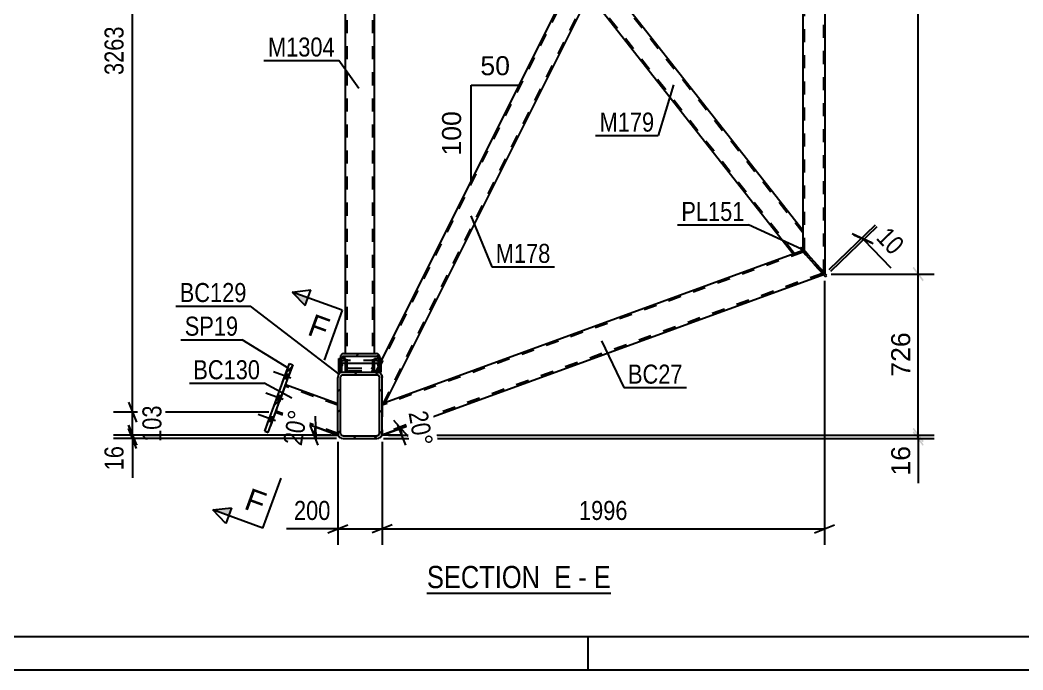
# Model space of a CAD drawing. Header units: millimetres. Extents: x -147 to 1042, y -583 to 258.
# Drawn here: x 116.6 to 267.4, y -583.3 to -485.5 of the extents above; entities that cross this region are included whole.
import ezdxf

# ---------------------------------------------------------------- set-up
doc = ezdxf.new("R2010")
doc.units = ezdxf.units.MM
doc.linetypes.add('DXK_LINE_DOT2', pattern=[3.9198, 1.9599, -1.9599])
doc.styles.add('Arial', font='arial.ttf', dxfattribs={"height": 0.2})
doc.styles.add('Arial Narrow', font='ARIALN.TTF', dxfattribs={"height": 0.2})

# ---------------------------------------------------------------- blocks, each defined once
blk = doc.blocks.new('Unknown-335478933-1131')
at = {"color": 5, "linetype": 'Continuous'}
for p, q in [((-141.98, -578.25), (1037.02, -578.25)), ((202.02, -583.25), (202.02, -578.25)), ((-146.98, -583.25), (1042.02, -583.25))]:
    blk.add_line(p, q, dxfattribs=at)
blk = doc.blocks.new('Unknown-335478933-17 - 2621')
at = {"color": 6, "linetype": 'Continuous'}
blk.add_line((177.78, -571.7), (205.43, -571.7), dxfattribs=at)
at = {"color": 0, "linetype": 'Continuous'}
for points in [[(195.89, -570.95), (195.89, -567.45), (177.78, -567.45), (177.78, -570.95)], [(199.5, -570.95), (199.5, -567.45), (196.94, -567.45), (196.94, -570.95)], [(201.82, -570.95), (201.82, -567.45), (200.55, -567.45), (200.55, -570.95)], [(205.43, -570.95), (205.43, -567.45), (202.87, -567.45), (202.87, -570.95)]]:
    blk.add_wipeout(points, dxfattribs=at)
at = {"color": 7, "linetype": 'Continuous', "style": 'Arial Narrow'}
for s, p in [('SECTION ', (177.78, -570.95)), ('E', (196.94, -570.95)), ('E', (202.87, -570.95)), ('-', (200.55, -570.95))]:
    blk.add_text(s, height=3.34, dxfattribs=at).set_placement(p)
blk = doc.blocks.new('Part-335478933-2703 - 2621')
at = {"color": 7, "linetype": 'DXK_LINE_DOT2'}
for p, q in [((165.51, -442.12), (169.91, -442.12)), ((165.51, -444.92), (165.51, -442.12)), ((165.78, -538.46), (165.78, -442.12)), ((169.64, -538.46), (169.64, -442.12)), ((169.91, -444.92), (169.91, -442.12)), ((165.51, -538.46), (165.51, -535.66)), ((169.91, -538.46), (169.91, -535.66)), ((165.51, -538.46), (169.91, -538.46))]:
    blk.add_line(p, q, dxfattribs=at)
at = {"color": 2, "linetype": 'Continuous'}
for p, q in [((165.51, -535.66), (165.51, -444.92)), ((169.91, -535.66), (169.91, -444.92))]:
    blk.add_line(p, q, dxfattribs=at)
blk = doc.blocks.new('Part-335478933-2639 - 2621')
at = {"color": 7, "linetype": 'DXK_LINE_DOT2'}
for p, q in [((169.91, -537.12), (169.91, -536.4)), ((169.91, -536.4), (170.7, -536.4)), ((170.24, -538.46), (169.91, -538.46)), ((170.71, -538.46), (170.44, -538.46))]:
    blk.add_line(p, q, dxfattribs=at)
at = {"color": 2, "linetype": 'Continuous'}
for p, q in [((169.91, -538.46), (169.91, -537.12)), ((170.91, -536.4), (170.7, -536.4)), ((170.91, -538.46), (170.91, -536.4)), ((170.44, -538.46), (170.24, -538.46)), ((170.91, -538.46), (170.71, -538.46))]:
    blk.add_line(p, q, dxfattribs=at)
blk = doc.blocks.new('Part-335478933-2625 - 2621')
at = {"color": 2, "linetype": 'Continuous'}
for p, q in [((164.51, -538.46), (164.51, -536.4)), ((164.51, -536.4), (164.72, -536.4)), ((165.51, -538.46), (165.51, -537.12)), ((164.51, -538.46), (164.71, -538.46)), ((164.98, -538.46), (165.18, -538.46))]:
    blk.add_line(p, q, dxfattribs=at)
at = {"color": 7, "linetype": 'DXK_LINE_DOT2'}
for p, q in [((165.51, -536.4), (164.72, -536.4)), ((165.51, -537.12), (165.51, -536.4)), ((164.71, -538.46), (164.98, -538.46)), ((165.18, -538.46), (165.51, -538.46))]:
    blk.add_line(p, q, dxfattribs=at)
blk = doc.blocks.new('Part-335478933-2662 - 2621')
at = {"linetype": 'Continuous'}
h = blk.add_hatch(dxfattribs=at)
h.set_pattern_fill('', scale=0.7, style=0, pattern_type=0)
h.set_pattern_definition([(45, (164.3764, -547.656), (-1.57154, 1.57154), [])])
h.paths.add_polyline_path([(164.38, -539.26), (164.38, -547.66), (164.44, -547.96), (164.61, -548.22), (164.87, -548.4), (165.18, -548.46), (170.24, -548.46), (170.55, -548.4), (170.81, -548.22), (170.98, -547.96), (171.04, -547.66), (171.04, -539.26), (170.98, -538.95), (170.81, -538.69), (170.55, -538.52), (170.24, -538.46), (165.18, -538.46), (164.87, -538.52), (164.61, -538.69), (164.44, -538.95)])
h.paths.add_polyline_path([(164.89, -538.97), (165.02, -538.89), (165.18, -538.86), (170.24, -538.86), (170.4, -538.89), (170.53, -538.97), (170.61, -539.1), (170.64, -539.26), (170.64, -547.66), (170.61, -547.81), (170.53, -547.94), (170.4, -548.03), (170.24, -548.06), (165.18, -548.06), (165.02, -548.03), (164.89, -547.94), (164.81, -547.81), (164.78, -547.66), (164.78, -539.26), (164.81, -539.1)])
at = {"color": 2, "linetype": 'Continuous'}
for p, q in [((165.18, -538.46), (164.87, -538.52)), ((165.18, -538.46), (170.24, -538.46)), ((170.55, -538.52), (170.24, -538.46)), ((164.44, -538.95), (164.38, -539.26)), ((164.38, -547.66), (164.38, -539.26)), ((164.78, -539.26), (164.81, -539.1)), ((164.78, -547.66), (164.78, -539.26)), ((165.02, -538.89), (165.18, -538.86)), ((165.18, -538.86), (170.24, -538.86)), ((170.24, -538.86), (170.4, -538.89)), ((170.61, -539.1), (170.64, -539.26)), ((170.64, -547.66), (170.64, -539.26)), ((171.04, -539.26), (170.98, -538.95)), ((171.04, -547.66), (171.04, -539.26)), ((164.38, -547.66), (164.44, -547.96)), ((164.81, -547.81), (164.78, -547.66)), ((170.64, -547.66), (170.61, -547.81)), ((170.98, -547.96), (171.04, -547.66)), ((164.87, -548.4), (165.18, -548.46)), ((165.18, -548.06), (165.02, -548.03)), ((165.18, -548.06), (170.24, -548.06)), ((165.18, -548.46), (170.24, -548.46)), ((170.4, -548.03), (170.24, -548.06)), ((170.24, -548.46), (170.55, -548.4))]:
    blk.add_line(p, q, dxfattribs=at)
for centre, radius, start, end in [((165.18, -539.26), 0.8, 112.5, 157.5), ((170.24, -539.26), 0.8, 22.5, 67.5), ((165.18, -539.26), 0.4, 112.5, 157.5), ((170.24, -539.26), 0.4, 22.5, 67.5), ((165.18, -547.66), 0.8, 202.5, 247.5), ((165.18, -547.66), 0.4, 202.5, 247.5), ((170.24, -547.66), 0.4, 292.5, 337.5), ((170.24, -547.66), 0.8, 292.5, 337.5)]:
    blk.add_arc(centre, radius, start, end, dxfattribs=at)
blk = doc.blocks.new('Bolt-335478933-2795 - 2621')
at = {"linetype": 'Continuous'}
for points in [[(156.78, -539.58), (157.03, -538.89), (156.52, -538.71), (156.27, -539.4)], [(156.78, -539.58), (157.03, -538.89), (156.52, -538.71), (156.27, -539.4)], [(155.61, -542.79), (155.86, -542.1), (155.36, -541.92), (155.11, -542.61)], [(154.44, -546), (154.69, -545.31), (154.19, -545.13), (153.94, -545.82)], [(154.44, -546), (154.69, -545.31), (154.19, -545.13), (153.94, -545.82)]]:
    blk.add_hatch(color=1, dxfattribs=at).paths.add_polyline_path(points)
at = {"color": 1, "linetype": 'Continuous'}
for p, q in [((157.31, -539.38), (154.71, -538.44)), ((157.31, -539.38), (154.71, -538.44)), ((156.78, -539.58), (156.27, -539.4)), ((156.78, -539.58), (156.27, -539.4)), ((157.03, -538.89), (156.52, -538.71)), ((157.03, -538.89), (156.52, -538.71)), ((156.14, -542.59), (153.54, -541.65)), ((155.61, -542.79), (155.11, -542.61)), ((155.86, -542.1), (155.36, -541.92)), ((154.97, -545.8), (152.37, -544.86)), ((154.97, -545.8), (152.37, -544.86)), ((154.44, -546), (153.94, -545.82)), ((154.44, -546), (153.94, -545.82)), ((154.69, -545.31), (154.19, -545.13)), ((154.69, -545.31), (154.19, -545.13))]:
    blk.add_line(p, q, dxfattribs=at)
blk = doc.blocks.new('Part-335478933-2682 - 2621')
at = {"color": 7, "linetype": 'DXK_LINE_DOT2'}
for p, q in [((156.48, -540.38), (154.98, -544.51)), ((164.38, -543.46), (156.42, -540.57)), ((164.38, -547.72), (155.05, -544.32)), ((164.38, -543.28), (164.38, -543.25)), ((164.38, -547.67), (164.38, -543.25))]:
    blk.add_line(p, q, dxfattribs=at)
at = {"color": 2, "linetype": 'Continuous'}
for p, q in [((164.38, -543.25), (156.48, -540.38)), ((154.98, -544.51), (164.38, -547.93)), ((164.38, -547.67), (164.38, -547.66)), ((164.38, -547.93), (164.38, -547.67))]:
    blk.add_line(p, q, dxfattribs=at)
blk = doc.blocks.new('Part-335478933-2685 - 2621')
at = {"color": 7, "linetype": 'DXK_LINE_DOT2'}
for p, q in [((165.51, -538.46), (165.51, -527.87)), ((165.78, -538.46), (165.78, -527.87)), ((169.64, -538.46), (169.64, -527.87)), ((169.91, -538.46), (169.91, -527.87)), ((165.51, -538.46), (169.91, -538.46)), ((165.55, -538.37), (165.54, -538.46)), ((165.83, -538.46), (165.85, -538.39)), ((166.04, -537.89), (165.84, -537.95)), ((165.85, -538.39), (165.94, -538.31)), ((165.94, -538.31), (166.04, -538.28)), ((166.04, -537.89), (169.38, -537.89)), ((166.04, -538.28), (169.38, -538.28)), ((169.58, -537.95), (169.38, -537.89)), ((169.38, -538.28), (169.48, -538.31)), ((169.48, -538.31), (169.56, -538.39)), ((169.56, -538.39), (169.59, -538.46)), ((169.88, -538.46), (169.87, -538.37))]:
    blk.add_line(p, q, dxfattribs=at)
for centre, start, end in [((166.24, -538.53), 124.245, 166.5741), ((169.18, -538.53), 13.4259, 55.755)]:
    blk.add_arc(centre, 0.704, start, end, dxfattribs=at)
blk = doc.blocks.new('Part-335478933-2715 - 2621')
at = {"linetype": 'Continuous'}
h = blk.add_hatch(dxfattribs=at)
h.set_pattern_fill('', scale=0.7, style=0, pattern_type=0)
h.set_pattern_definition([(45, (164.7097, -538.456), (-1.57154, 1.57154), [])])
h.paths.add_polyline_path([(164.71, -536.44), (164.71, -538.46), (164.98, -538.46), (164.98, -536.44), (165, -536.29), (165.05, -536.16), (165.14, -536.08), (165.24, -536.05), (170.18, -536.05), (170.28, -536.08), (170.36, -536.16), (170.42, -536.29), (170.44, -536.44), (170.44, -538.46), (170.71, -538.46), (170.71, -536.44), (170.67, -536.14), (170.55, -535.89), (170.38, -535.72), (170.18, -535.66), (165.24, -535.66), (165.04, -535.72), (164.87, -535.89), (164.75, -536.14)])
at = {"color": 2, "linetype": 'Continuous'}
for p, q in [((164.75, -536.14), (164.71, -536.44)), ((164.71, -536.44), (164.71, -538.46)), ((164.98, -536.44), (165, -536.29)), ((164.98, -538.46), (164.98, -536.44)), ((165.24, -535.66), (165.04, -535.72)), ((165.14, -536.08), (165.24, -536.05)), ((165.24, -537.12), (165.14, -537.15)), ((165.24, -535.66), (170.18, -535.66)), ((165.24, -536.05), (170.18, -536.05)), ((165.24, -537.12), (170.18, -537.12)), ((170.38, -535.72), (170.18, -535.66)), ((170.18, -536.05), (170.28, -536.08)), ((170.28, -537.15), (170.18, -537.12)), ((170.42, -536.29), (170.44, -536.44)), ((170.44, -536.44), (170.44, -538.46)), ((170.71, -536.44), (170.67, -536.14)), ((170.71, -538.46), (170.71, -536.44)), ((164.71, -538.46), (164.98, -538.46)), ((165, -537.36), (164.98, -537.51)), ((170.44, -537.51), (170.42, -537.36)), ((170.44, -538.46), (170.71, -538.46))]:
    blk.add_line(p, q, dxfattribs=at)
at = {"color": 7, "linetype": 'DXK_LINE_DOT2'}
for p, q in [((164.71, -536.44), (164.71, -538.46)), ((164.98, -538.46), (164.98, -536.44)), ((165.04, -536.79), (165.24, -536.73)), ((170.18, -536.73), (165.24, -536.73)), ((170.18, -536.73), (170.38, -536.79)), ((170.44, -536.44), (170.44, -538.46)), ((170.71, -538.46), (170.71, -536.44)), ((164.71, -537.51), (164.75, -537.21)), ((164.71, -538.46), (164.98, -538.46)), ((170.44, -538.46), (170.71, -538.46)), ((170.67, -537.21), (170.71, -537.51))]:
    blk.add_line(p, q, dxfattribs=at)
at = {"color": 2, "linetype": 'Continuous'}
for centre, radius, start, end in [((165.44, -536.3), 0.709, 124.4664, 166.7051), ((165.34, -536.37), 0.354, 124.4664, 166.7051), ((170.08, -536.37), 0.354, 13.2949, 55.5336), ((169.98, -536.3), 0.709, 13.2949, 55.5336), ((165.34, -537.44), 0.354, 124.4664, 166.7051), ((170.08, -537.44), 0.354, 13.2949, 55.5336)]:
    blk.add_arc(centre, radius, start, end, dxfattribs=at)
at = {"color": 7, "linetype": 'DXK_LINE_DOT2'}
for centre, start, end in [((165.44, -537.37), 124.4664, 166.7051), ((169.98, -537.37), 13.2949, 55.5336)]:
    blk.add_arc(centre, 0.709, start, end, dxfattribs=at)
blk = doc.blocks.new('Part-335478933-2739 - 2621')
at = {"color": 2, "linetype": 'Continuous'}
for p, q in [((234.15, -519.75), (233.96, -519.93)), ((237.73, -524.14), (233.96, -519.93)), ((237.93, -523.96), (234.15, -519.75)), ((237.73, -524.14), (237.93, -523.96))]:
    blk.add_line(p, q, dxfattribs=at)
blk = doc.blocks.new('Part-335478933-2762 - 2621')
at = {"linetype": 'Continuous'}
h = blk.add_hatch(dxfattribs=at)
h.set_pattern_fill('', scale=0.7, style=0, pattern_type=0)
h.set_pattern_definition([(45, (153.8793, -547.5353), (-1.57154, 1.57154), [])])
h.paths.add_polyline_path([(153.38, -547.35), (153.88, -547.54), (157.58, -537.36), (157.08, -537.17)])
at = {"color": 7, "linetype": 'DXK_LINE_DOT2'}
for p, q in [((153.38, -547.35), (157.08, -537.17)), ((157.58, -537.36), (153.88, -547.54)), ((157.08, -537.17), (157.58, -537.36)), ((153.88, -547.54), (153.38, -547.35))]:
    blk.add_line(p, q, dxfattribs=at)
at = {"color": 2, "linetype": 'Continuous'}
for p, q in [((153.38, -547.35), (157.08, -537.17)), ((153.88, -547.54), (157.58, -537.36)), ((157.08, -537.17), (157.58, -537.36)), ((153.38, -547.35), (153.88, -547.54))]:
    blk.add_line(p, q, dxfattribs=at)
blk = doc.blocks.new('Part-335478933-2786 - 2621')
at = {"color": 2, "linetype": 'Continuous'}
for p, q in [((234.24, -520.25), (171.04, -543.25)), ((171.04, -547.93), (237.41, -523.78)), ((171.04, -547.9), (171.04, -547.66)), ((171.04, -547.9), (171.04, -547.93))]:
    blk.add_line(p, q, dxfattribs=at)
at = {"color": 7, "linetype": 'DXK_LINE_DOT2'}
for p, q in [((234.39, -520.41), (171.04, -543.46)), ((237.41, -523.78), (234.24, -520.25)), ((237.26, -523.62), (171.04, -547.72)), ((171.04, -543.28), (171.04, -543.25)), ((171.04, -543.25), (171.04, -547.66))]:
    blk.add_line(p, q, dxfattribs=at)
blk = doc.blocks.new('Part-335478933-2821 - 2621')
at = {"color": 2, "linetype": 'Continuous'}
for p, q in [((237.31, -408.51), (234.38, -412.7)), ((237.71, -407.94), (237.31, -408.51)), ((237.71, -523.72), (237.71, -407.94)), ((234.38, -517.24), (234.38, -417.38))]:
    blk.add_line(p, q, dxfattribs=at)
at = {"color": 7, "linetype": 'DXK_LINE_DOT2'}
for p, q in [((237.51, -523.49), (237.51, -408.22)), ((237.71, -407.94), (237.59, -408.11)), ((234.38, -412.7), (234.38, -417.38)), ((234.58, -520.22), (234.58, -412.41)), ((234.38, -520), (234.38, -517.24)), ((237.71, -523.72), (234.38, -520))]:
    blk.add_line(p, q, dxfattribs=at)
blk = doc.blocks.new('Part-335478933-2836 - 2621')
at = {"color": 7, "linetype": 'DXK_LINE_DOT2'}
for p, q in [((170.3, -538.47), (232.95, -413.22)), ((171.22, -543.19), (234.38, -416.93)), ((201.56, -475.53), (199.91, -478.82)), ((203.84, -478.42), (202.19, -481.72)), ((170.08, -538.46), (170.91, -536.81)), ((170.24, -538.46), (170.08, -538.46)), ((170.22, -538.46), (170.24, -538.46)), ((170.51, -538.51), (170.24, -538.46)), ((170.55, -538.52), (170.51, -538.51)), ((170.51, -538.51), (170.55, -538.52)), ((170.51, -538.51), (170.55, -538.52)), ((170.55, -538.52), (170.51, -538.51)), ((171.04, -539.26), (170.98, -538.95)), ((170.98, -538.95), (171.04, -539.26)), ((170.98, -538.95), (171.04, -539.26)), ((171.04, -539.26), (170.98, -538.95)), ((171.04, -543.25), (171.04, -539.26)), ((171.04, -543.25), (171.5, -543.09))]:
    blk.add_line(p, q, dxfattribs=at)
at = {"color": 2, "linetype": 'Continuous'}
for p, q in [((232.68, -413.32), (201.56, -475.53)), ((234.38, -412.7), (232.68, -413.32)), ((234.38, -412.7), (234.38, -417.38)), ((234.38, -417.38), (203.84, -478.42)), ((170.91, -536.81), (199.91, -478.82)), ((171.5, -543.09), (202.19, -481.72))]:
    blk.add_line(p, q, dxfattribs=at)
at = {"color": 7, "linetype": 'DXK_LINE_DOT2'}
blk.add_arc((170.24, -539.26), 0.8, 22.5, 67.5, dxfattribs=at)
blk.add_arc((170.24, -539.26), 0.8, 22.5, 67.5, dxfattribs=at)
blk.add_arc((170.24, -539.26), 0.8, 22.5, 67.5, dxfattribs=at)
blk.add_arc((170.24, -539.26), 0.8, 22.5, 67.5, dxfattribs=at)
blk = doc.blocks.new('Part-335478933-2851 - 2621')
at = {"color": 2, "linetype": 'Continuous'}
for p, q in [((202.39, -481.32), (203.84, -478.42)), ((234.38, -517.24), (203.84, -478.42)), ((202.19, -481.72), (202.39, -481.32)), ((232.89, -520.74), (202.19, -481.72)), ((234.38, -520), (234.38, -517.24))]:
    blk.add_line(p, q, dxfattribs=at)
at = {"color": 7, "linetype": 'DXK_LINE_DOT2'}
for p, q in [((234.38, -517.57), (203.74, -478.62)), ((202.21, -481.69), (202.39, -481.32)), ((233.08, -520.67), (202.29, -481.52)), ((234.24, -520.25), (232.89, -520.74)), ((234.15, -519.75), (233.96, -519.93)), ((234.24, -520.25), (233.96, -519.93)), ((234.38, -520), (234.15, -519.75))]:
    blk.add_line(p, q, dxfattribs=at)
blk = doc.blocks.new('StraightDimension-335478933-2923 - 2621')
at = {"color": 7, "linetype": 'Continuous'}
for p, q in [((238.29, -523.03), (245.28, -516.31)), ((238.52, -523.27), (245.51, -516.55)), ((241.75, -517.62), (244.7, -518.95)), ((244.93, -519.19), (241.98, -517.86)), ((243.22, -518.29), (243.45, -518.53))]:
    blk.add_line(p, q, dxfattribs=at)
at = {"color": 0}
blk.add_wipeout([(247.72, -521.89), (250.75, -518.98), (247.39, -515.48), (244.36, -518.39)], dxfattribs=at)
at = {"color": 7, "linetype": 'Continuous'}
blk.add_line((243.45, -518.53), (247.55, -522.79), dxfattribs=at)
blk.add_line((243.45, -518.53), (247.55, -522.79), dxfattribs=at)
at = {"color": 3, "style": 'Arial Narrow'}
blk.add_text('10', height=2.863, rotation=-46.146, dxfattribs=at).set_placement((245.21, -518.4))
blk = doc.blocks.new('StraightDimension-335478933-2890 - 2621')
at = {"color": 7, "linetype": 'Continuous'}
for p, q in [((237.57, -524.72), (237.57, -564.45)), ((171.04, -548.93), (171.04, -564.45)), ((172.54, -561.45), (169.54, -562.65)), ((171.04, -562.05), (237.57, -562.05)), ((236.07, -562.65), (239.07, -561.45))]:
    blk.add_line(p, q, dxfattribs=at)
at = {"color": 0}
blk.add_wipeout([(208.56, -561.3), (208.56, -557.1), (200.05, -557.1), (200.05, -561.3)], dxfattribs=at)
at = {"color": 3, "style": 'Arial Narrow'}
blk.add_text('1996', height=2.863, dxfattribs=at).set_placement((200.65, -560.7))
blk = doc.blocks.new('StraightDimension-335478933-2901 - 2621')
at = {"color": 7, "linetype": 'Continuous'}
for p, q in [((164.38, -548.93), (164.38, -564.45)), ((171.04, -548.93), (171.04, -564.45)), ((162.88, -562.65), (165.88, -561.45)), ((164.38, -562.05), (171.04, -562.05)), ((172.54, -561.45), (169.54, -562.65))]:
    blk.add_line(p, q, dxfattribs=at)
at = {"color": 0}
blk.add_wipeout([(163.85, -561.3), (163.85, -557.1), (157.17, -557.1), (157.17, -561.3)], dxfattribs=at)
at = {"color": 7, "linetype": 'Continuous'}
blk.add_line((164.38, -562.05), (156.64, -562.05), dxfattribs=at)
blk.add_line((164.38, -562.05), (156.64, -562.05), dxfattribs=at)
at = {"color": 3, "style": 'Arial Narrow'}
blk.add_text('200', height=2.863, dxfattribs=at).set_placement((157.77, -560.7))
blk = doc.blocks.new('AngleDimension-335478933-2933 - 2621')
at = {"color": 7, "linetype": 'Continuous'}
for p, q in [((184.41, -495.32), (191.66, -495.32)), ((184.41, -509.81), (191.66, -495.32)), ((184.41, -509.81), (184.41, -495.32)), ((191.73, -495.18), (191.66, -495.32))]:
    blk.add_line(p, q, dxfattribs=at)
at = {"color": 0}
for points in [[(190.86, -494.42), (190.86, -490.22), (185.21, -490.22), (185.21, -494.42)], [(183.51, -498.63), (179.31, -498.63), (179.31, -506.5), (183.51, -506.5)]]:
    blk.add_wipeout(points, dxfattribs=at)
at = {"color": 3, "style": 'Arial'}
blk.add_text('50', height=2.865, dxfattribs=at).set_placement((185.81, -493.82))
blk.add_text('100', height=2.865, rotation=90.0002, dxfattribs=at).set_placement((182.91, -505.9))
blk = doc.blocks.new('StraightDimension-335478933-2935 - 2621')
at = {"linetype": 'Continuous'}
for points in [[(252.51, -548.83), (252.36, -549.03), (250.86, -547.03), (251.01, -546.83)], [(250.86, -547.56), (251.01, -547.36), (252.51, -549.36), (252.36, -549.56)]]:
    blk.add_hatch(color=7, dxfattribs=at).paths.add_polyline_path(points)
at = {"color": 7, "linetype": 'Continuous'}
for p, q in [((171.24, -548.46), (254.08, -548.46)), ((172.04, -547.93), (254.08, -547.93)), ((251.68, -548.46), (251.68, -547.93))]:
    blk.add_line(p, q, dxfattribs=at)
at = {"color": 0}
blk.add_wipeout([(251.08, -548.98), (246.88, -548.98), (246.88, -554.63), (251.08, -554.63)], dxfattribs=at)
at = {"color": 7, "linetype": 'Continuous'}
blk.add_line((251.68, -548.46), (251.68, -555.15), dxfattribs=at)
blk.add_line((251.68, -548.46), (251.68, -555.15), dxfattribs=at)
at = {"color": 3, "style": 'Arial'}
blk.add_text('16', height=2.865, rotation=90.0002, dxfattribs=at).set_placement((250.48, -554.03))
blk = doc.blocks.new('StraightDimension-335478933-2955 - 2621')
at = {"linetype": 'Continuous'}
for points in [[(250.86, -522.82), (251.01, -522.62), (252.51, -524.62), (252.36, -524.82)], [(252.51, -548.83), (252.36, -549.03), (250.86, -547.03), (251.01, -546.83)]]:
    blk.add_hatch(color=7, dxfattribs=at).paths.add_polyline_path(points)
at = {"color": 7, "linetype": 'Continuous'}
for p, q in [((238.57, -523.72), (254.08, -523.72)), ((251.68, -547.93), (251.68, -523.72)), ((172.04, -547.93), (254.08, -547.93))]:
    blk.add_line(p, q, dxfattribs=at)
at = {"color": 0}
blk.add_wipeout([(251.08, -531.89), (246.88, -531.89), (246.88, -539.76), (251.08, -539.76)], dxfattribs=at)
at = {"color": 3, "style": 'Arial'}
blk.add_text('726', height=2.865, rotation=90.0002, dxfattribs=at).set_placement((250.48, -539.16))
blk = doc.blocks.new('StraightDimension-335478933-2966 - 2621')
at = {"linetype": 'Continuous'}
for points in [[(250.86, -407.04), (251.01, -406.84), (252.51, -408.84), (252.36, -409.04)], [(252.51, -524.62), (252.36, -524.82), (250.86, -522.82), (251.01, -522.62)]]:
    blk.add_hatch(color=7, dxfattribs=at).paths.add_polyline_path(points)
at = {"color": 7, "linetype": 'Continuous'}
for p, q in [((238.71, -407.94), (254.08, -407.94)), ((251.68, -523.72), (251.68, -407.94)), ((238.57, -523.72), (254.08, -523.72))]:
    blk.add_line(p, q, dxfattribs=at)
at = {"color": 0}
blk.add_wipeout([(251.08, -460.78), (246.88, -460.78), (246.88, -470.88), (251.08, -470.88)], dxfattribs=at)
at = {"color": 3, "style": 'Arial'}
blk.add_text('3473', height=2.865, rotation=90.0002, dxfattribs=at).set_placement((250.48, -470.28))
blk = doc.blocks.new('AngleDimension-335478933-3011 - 2621')
at = {"color": 7, "linetype": 'Continuous'}
for p, q in [((172.76, -545.71), (174.91, -548.12)), ((173.83, -546.92), (170.98, -547.95)), ((174.62, -549.45), (173.42, -546.45)), ((174.02, -547.95), (170.98, -547.95)), ((171.98, -547.95), (174.02, -547.95))]:
    blk.add_line(p, q, dxfattribs=at)
blk.add_arc((170.98, -547.95), 3.03, 0, 20, dxfattribs=at)
at = {"color": 0}
blk.add_wipeout([(175.42, -550.45), (179.55, -549.72), (178.43, -543.36), (174.3, -544.09)], dxfattribs=at)
at = {"color": 3, "style": 'Arial Narrow'}
blk.add_text('20°', height=2.863, rotation=-80.0021, dxfattribs=at).set_placement((174.99, -544.58))
blk = doc.blocks.new('AngleDimension-335478933-3014 - 2621')
at = {"color": 7, "linetype": 'Continuous'}
for p, q in [((160.96, -545.09), (161.06, -548.32)), ((161.39, -549.43), (160.19, -546.43)), ((163.44, -547.59), (161.01, -546.71)), ((161.01, -546.71), (164.38, -547.93)), ((160.79, -547.93), (164.38, -547.93))]:
    blk.add_line(p, q, dxfattribs=at)
blk.add_arc((164.38, -547.93), 3.58, 160, 180, dxfattribs=at)
at = {"color": 0}
blk.add_wipeout([(160.52, -543.97), (156.39, -543.25), (155.27, -549.61), (159.4, -550.33)], dxfattribs=at)
at = {"color": 3, "style": 'Arial Narrow'}
blk.add_text('20°', height=2.863, rotation=80.0021, dxfattribs=at).set_placement((158.92, -549.64))
blk = doc.blocks.new('StraightDimension-335478933-12433 - 2621')
at = {"color": 7, "linetype": 'Continuous'}
for p, q in [((134.08, -437.25), (132.88, -434.25)), ((163.38, -435.75), (130.63, -435.75)), ((133.48, -544.51), (133.48, -435.75)), ((132.88, -543.01), (134.08, -546.01)), ((153.98, -544.51), (130.63, -544.51))]:
    blk.add_line(p, q, dxfattribs=at)
at = {"color": 0}
blk.add_wipeout([(132.73, -485.88), (128.53, -485.88), (128.53, -494.39), (132.73, -494.39)], dxfattribs=at)
at = {"color": 3, "style": 'Arial Narrow'}
blk.add_text('3263', height=2.863, rotation=90.0002, dxfattribs=at).set_placement((132.13, -493.79))
blk = doc.blocks.new('StraightDimension-335478933-12434 - 2621')
at = {"color": 7, "linetype": 'Continuous'}
for p, q in [((132.88, -543.01), (134.08, -546.01)), ((153.98, -544.51), (131.08, -544.51)), ((133.48, -547.93), (133.48, -544.51)), ((134.08, -549.43), (132.88, -546.43)), ((163.38, -547.93), (131.08, -547.93))]:
    blk.add_line(p, q, dxfattribs=at)
at = {"color": 0}
blk.add_wipeout([(138.43, -542.88), (134.23, -542.88), (134.23, -549.56), (138.43, -549.56)], dxfattribs=at)
at = {"color": 3, "style": 'Arial Narrow'}
blk.add_text('103', height=2.863, rotation=90.0002, dxfattribs=at).set_placement((137.83, -548.96))
blk = doc.blocks.new('StraightDimension-335478933-12435 - 2621')
at = {"color": 7, "linetype": 'Continuous'}
for p, q in [((132.88, -546.43), (134.08, -549.43)), ((134.08, -549.96), (132.88, -546.96)), ((163.38, -547.93), (130.63, -547.93)), ((164.18, -548.46), (130.63, -548.46)), ((133.48, -548.46), (133.48, -547.93))]:
    blk.add_line(p, q, dxfattribs=at)
at = {"color": 0}
blk.add_wipeout([(132.73, -548.98), (128.53, -548.98), (128.53, -553.84), (132.73, -553.84)], dxfattribs=at)
at = {"color": 7, "linetype": 'Continuous'}
blk.add_line((133.48, -548.46), (133.48, -554.36), dxfattribs=at)
blk.add_line((133.48, -548.46), (133.48, -554.36), dxfattribs=at)
at = {"color": 3, "style": 'Arial Narrow'}
blk.add_text('16', height=2.863, rotation=90.0002, dxfattribs=at).set_placement((132.13, -553.24))
blk = doc.blocks.new('SectionMark-335478933-3098 - 2621')
at = {"linetype": 'Continuous'}
for points in [[(159.86, -527.29), (159.43, -528.46), (157.51, -526.43)], [(148.36, -558.88), (147.93, -560.05), (145.58, -559.2)]]:
    blk.add_hatch(color=6, dxfattribs=at).paths.add_polyline_path(points)
at = {"color": 6, "linetype": 'Continuous'}
for p, q in [((157.51, -526.43), (160.29, -526.11)), ((157.51, -526.43), (159.43, -528.46)), ((159.43, -528.46), (160.29, -526.11)), ((145.58, -559.2), (148.36, -558.88)), ((147.5, -561.23), (145.58, -559.2)), ((148.36, -558.88), (147.5, -561.23))]:
    blk.add_line(p, q, dxfattribs=at)
at = {"color": 0, "linetype": 'Continuous'}
for points in [[(162.29, -533.76), (163.49, -530.47), (160.81, -529.49), (159.61, -532.78)], [(152.76, -559.95), (153.96, -556.66), (151.28, -555.68), (150.08, -558.97)]]:
    blk.add_wipeout(points, dxfattribs=at)
at = {"color": 6, "linetype": 'Continuous'}
for p, q in [((165.03, -529.17), (157.51, -526.43)), ((165.03, -529.17), (162.29, -536.68)), ((153.1, -561.93), (155.84, -554.42)), ((153.1, -561.93), (145.58, -559.2))]:
    blk.add_line(p, q, dxfattribs=at)
at = {"color": 3, "linetype": 'Continuous', "style": 'Arial'}
for p in [(159.61, -532.78), (150.08, -558.97)]:
    blk.add_text('F', height=3.34, rotation=-20.002, dxfattribs=at).set_placement(p)
blk = doc.blocks.new('Mark-335478933-2678 - 2621')
at = {"color": 0}
blk.add_wipeout([(152.68, -539.54), (152.68, -536.54), (142.63, -536.54), (142.63, -539.54)], dxfattribs=at)
blk.add_wipeout([(152.68, -539.54), (152.68, -536.54), (142.63, -536.54), (142.63, -539.54)], dxfattribs=at)
at = {"color": 30, "linetype": 'Continuous'}
for p in [(142.03, -540.14), (157.44, -542.36)]:
    blk.add_line(p, (153.28, -540.14), dxfattribs=at)
at = {"color": 3, "style": 'Arial Narrow'}
blk.add_text('BC130', height=2.863, dxfattribs=at).set_placement((142.63, -539.54))
blk = doc.blocks.new('Mark-335478933-2699 - 2621')
at = {"color": 0}
blk.add_wipeout([(163.92, -491.01), (163.92, -488.01), (153.86, -488.01), (153.86, -491.01)], dxfattribs=at)
blk.add_wipeout([(163.92, -491.01), (163.92, -488.01), (153.86, -488.01), (153.86, -491.01)], dxfattribs=at)
at = {"color": 30, "linetype": 'Continuous'}
for p in [(153.26, -491.61), (167.54, -495.8)]:
    blk.add_line(p, (164.52, -491.61), dxfattribs=at)
at = {"color": 3, "style": 'Arial Narrow'}
blk.add_text('M1304', height=2.863, dxfattribs=at).set_placement((153.86, -491.01))
blk = doc.blocks.new('Mark-335478933-2735 - 2621')
at = {"color": 0}
blk.add_wipeout([(225.55, -515.73), (225.55, -512.73), (216.05, -512.73), (216.05, -515.73)], dxfattribs=at)
blk.add_wipeout([(225.55, -515.73), (225.55, -512.73), (216.05, -512.73), (216.05, -515.73)], dxfattribs=at)
at = {"color": 30, "linetype": 'Continuous'}
for p in [(215.45, -516.33), (234.13, -520)]:
    blk.add_line(p, (226.15, -516.33), dxfattribs=at)
at = {"color": 3, "style": 'Arial Narrow'}
blk.add_text('PL151', height=2.863, dxfattribs=at).set_placement((216.05, -515.73))
blk = doc.blocks.new('Mark-335478933-2758 - 2621')
at = {"color": 0}
blk.add_wipeout([(149.38, -532.99), (149.38, -529.99), (141.34, -529.99), (141.34, -532.99)], dxfattribs=at)
blk.add_wipeout([(149.38, -532.99), (149.38, -529.99), (141.34, -529.99), (141.34, -532.99)], dxfattribs=at)
at = {"color": 30, "linetype": 'Continuous'}
for p in [(140.74, -533.59), (156.98, -537.94)]:
    blk.add_line(p, (149.98, -533.59), dxfattribs=at)
at = {"color": 3, "style": 'Arial Narrow'}
blk.add_text('SP19', height=2.863, dxfattribs=at).set_placement((141.34, -532.99))
blk = doc.blocks.new('Mark-335478933-2782 - 2621')
at = {"color": 0}
blk.add_wipeout([(216.24, -540.2), (216.24, -537.2), (208.02, -537.2), (208.02, -540.2)], dxfattribs=at)
blk.add_wipeout([(216.24, -540.2), (216.24, -537.2), (208.02, -537.2), (208.02, -540.2)], dxfattribs=at)
at = {"color": 30, "linetype": 'Continuous'}
for p, q in [((204.02, -533.76), (207.42, -540.8)), ((207.42, -540.8), (216.84, -540.8))]:
    blk.add_line(p, q, dxfattribs=at)
at = {"color": 3, "style": 'Arial Narrow'}
blk.add_text('BC27', height=2.863, dxfattribs=at).set_placement((208.02, -540.2))
blk = doc.blocks.new('Mark-335478933-2832 - 2621')
at = {"color": 0}
blk.add_wipeout([(196.36, -522.04), (196.36, -519.04), (188.13, -519.04), (188.13, -522.04)], dxfattribs=at)
blk.add_wipeout([(196.36, -522.04), (196.36, -519.04), (188.13, -519.04), (188.13, -522.04)], dxfattribs=at)
at = {"color": 30, "linetype": 'Continuous'}
for p, q in [((184.37, -514.98), (187.53, -522.64)), ((187.53, -522.64), (196.96, -522.64))]:
    blk.add_line(p, q, dxfattribs=at)
at = {"color": 3, "style": 'Arial Narrow'}
blk.add_text('M178', height=2.863, dxfattribs=at).set_placement((188.13, -522.04))
blk = doc.blocks.new('Mark-335478933-2847 - 2621')
at = {"color": 0}
blk.add_wipeout([(211.97, -502.3), (211.97, -499.3), (203.75, -499.3), (203.75, -502.3)], dxfattribs=at)
blk.add_wipeout([(211.97, -502.3), (211.97, -499.3), (203.75, -499.3), (203.75, -502.3)], dxfattribs=at)
at = {"color": 30, "linetype": 'Continuous'}
for p in [(214.89, -495.26), (203.15, -502.9)]:
    blk.add_line(p, (212.57, -502.9), dxfattribs=at)
at = {"color": 3, "style": 'Arial Narrow'}
blk.add_text('M179', height=2.863, dxfattribs=at).set_placement((203.75, -502.3))
blk = doc.blocks.new('Mark-335478933-12556 - 2621')
at = {"color": 0}
blk.add_wipeout([(150.64, -527.93), (150.64, -524.93), (140.59, -524.93), (140.59, -527.93)], dxfattribs=at)
blk.add_wipeout([(150.64, -527.93), (150.64, -524.93), (140.59, -524.93), (140.59, -527.93)], dxfattribs=at)
at = {"color": 30, "linetype": 'Continuous'}
for p in [(139.99, -528.53), (164.58, -538.76)]:
    blk.add_line(p, (151.24, -528.53), dxfattribs=at)
at = {"color": 3, "style": 'Arial Narrow'}
blk.add_text('BC129', height=2.863, dxfattribs=at).set_placement((140.59, -527.93))

msp = doc.modelspace()

# ---------------------------------------------------------------- block references
for name in ['Unknown-335478933-1131', 'Part-335478933-2821 - 2621', 'Part-335478933-2836 - 2621', 'Part-335478933-2703 - 2621', 'Part-335478933-2851 - 2621', 'Part-335478933-2786 - 2621', 'Part-335478933-2739 - 2621', 'Part-335478933-2685 - 2621', 'Part-335478933-2625 - 2621', 'Part-335478933-2715 - 2621', 'Part-335478933-2639 - 2621', 'Bolt-335478933-2795 - 2621', 'Part-335478933-2762 - 2621', 'Part-335478933-2662 - 2621', 'Part-335478933-2682 - 2621']:
    msp.add_blockref(name, (0, 0))

# ---------------------------------------------------------------- next in the draw order: block references
for name in ['AngleDimension-335478933-2933 - 2621', 'Mark-335478933-2847 - 2621', 'Mark-335478933-2735 - 2621', 'StraightDimension-335478933-2923 - 2621', 'StraightDimension-335478933-2890 - 2621', 'Unknown-335478933-17 - 2621']:
    msp.add_blockref(name, (0, 0))

# ---------------------------------------------------------------- next in the draw order: block references
msp.add_blockref('StraightDimension-335478933-2901 - 2621', (0, 0))

# ---------------------------------------------------------------- next in the draw order: block references
for name in ['AngleDimension-335478933-3014 - 2621', 'StraightDimension-335478933-2935 - 2621']:
    msp.add_blockref(name, (0, 0))

# ---------------------------------------------------------------- next in the draw order: block references
for name in ['StraightDimension-335478933-12433 - 2621', 'StraightDimension-335478933-2955 - 2621']:
    msp.add_blockref(name, (0, 0))

# ---------------------------------------------------------------- next in the draw order: block references
for name in ['StraightDimension-335478933-2966 - 2621', 'Mark-335478933-2699 - 2621', 'Mark-335478933-2832 - 2621', 'Mark-335478933-2782 - 2621', 'StraightDimension-335478933-12434 - 2621', 'AngleDimension-335478933-3011 - 2621']:
    msp.add_blockref(name, (0, 0))

# ---------------------------------------------------------------- next in the draw order: block references
msp.add_blockref('StraightDimension-335478933-12435 - 2621', (0, 0))

# ---------------------------------------------------------------- next in the draw order: block references
msp.add_blockref('SectionMark-335478933-3098 - 2621', (0, 0))

# ---------------------------------------------------------------- next in the draw order: block references
msp.add_blockref('Mark-335478933-2678 - 2621', (0, 0))

# ---------------------------------------------------------------- next in the draw order: block references
msp.add_blockref('Mark-335478933-2758 - 2621', (0, 0))

# ---------------------------------------------------------------- next in the draw order: block references
msp.add_blockref('Mark-335478933-12556 - 2621', (0, 0))

doc.saveas('drawing.dxf')
